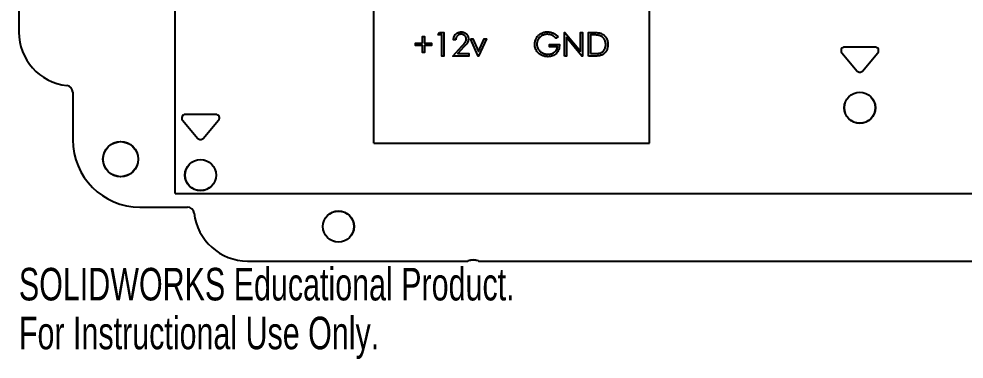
# Model space of a CAD drawing. Header units: millimetres. Extents: x -135 to 135, y -150 to 135.
# Drawn here: x -135 to 5.5, y -149.6 to -99.1 of the extents above; entities that cross this region are included whole.
import ezdxf

# ---------------------------------------------------------------- set-up
doc = ezdxf.new("R2010")
doc.units = ezdxf.units.MM
doc.styles.add('SLDTEXTSTYLE0', font='TXT', dxfattribs={"width": 0.7})

msp = doc.modelspace()

# ---------------------------------------------------------------- linework, layer by layer
at = {"color": 7, "linetype": 'Continuous', "lineweight": 25}
for p, q in [((-135, 101), (-135, -101)), ((-7.7, -103.25), (-12.3, -103.25)), ((-12.68, -104.07), (-10.38, -106.8)), ((-9.62, -106.8), (-7.32, -104.07)), ((-127, -109.94), (-127, -117)), ((-105.7, -113.25), (-110.3, -113.25)), ((-110.68, -114.07), (-108.38, -116.8)), ((-107.62, -116.8), (-105.32, -114.07)), ((-117, -127), (-109.94, -127)), ((-101, -135), (-68.26, -135)), ((-66.66, -135), (101, -135))]:
    msp.add_line(p, q, dxfattribs=at)
at = {"color": 7, "linetype": 'Continuous'}
for p, q in [((-111.75, -125), (-111.75, -1.5)), ((-82.25, -117.5), (-82.25, -72.5)), ((-41.25, -117.5), (-41.25, -72.5)), ((-82.25, -117.5), (-41.25, -117.5)), ((-111.75, -125), (111.75, -125))]:
    msp.add_line(p, q, dxfattribs=at)
at = {"color": 7, "linetype": 'Continuous', "flags": 128}
for points in [[(-72.47, -101.07), (-71.82, -101.07), (-71.82, -101.07), (-71.82, -104.57), (-71.82, -104.57), (-72.14, -104.57), (-72.14, -104.57), (-72.14, -101.43), (-72.14, -101.43), (-72.68, -101.43), (-72.68, -101.43), (-72.47, -101.07)], [(-70.07, -102.14), (-70.39, -102.14), (-70.39, -102.14), (-70.38, -102.02), (-70.36, -101.9), (-70.33, -101.79), (-70.3, -101.68), (-70.25, -101.58), (-70.19, -101.48), (-70.13, -101.39), (-70.05, -101.31), (-69.97, -101.23), (-69.88, -101.16), (-69.78, -101.11), (-69.69, -101.06), (-69.58, -101.02), (-69.48, -101), (-69.36, -100.98), (-69.25, -100.98), (-69.25, -100.98), (-69.13, -100.98), (-69.02, -101), (-68.92, -101.02), (-68.82, -101.06), (-68.73, -101.1), (-68.64, -101.15), (-68.56, -101.22), (-68.48, -101.29), (-68.41, -101.37), (-68.35, -101.45), (-68.3, -101.54), (-68.26, -101.63), (-68.23, -101.72), (-68.21, -101.82), (-68.19, -101.91), (-68.19, -102.02), (-68.19, -102.02), (-68.2, -102.16), (-68.23, -102.31), (-68.27, -102.44), (-68.33, -102.57), (-68.37, -102.64), (-68.42, -102.71), (-68.48, -102.79), (-68.55, -102.88), (-68.62, -102.97), (-68.71, -103.06), (-68.8, -103.17), (-68.9, -103.27), (-68.9, -103.27), (-69.77, -104.21), (-69.77, -104.21), (-68.14, -104.21), (-68.14, -104.21), (-68.14, -104.57), (-68.14, -104.57), (-70.52, -104.57), (-70.52, -104.57), (-69.17, -103.12), (-69.17, -103.12), (-69.07, -103.02), (-68.98, -102.92), (-68.9, -102.83), (-68.82, -102.75), (-68.76, -102.67), (-68.71, -102.6), (-68.66, -102.54), (-68.63, -102.48), (-68.57, -102.38), (-68.53, -102.27), (-68.51, -102.16), (-68.5, -102.05), (-68.5, -102.05), (-68.51, -101.98), (-68.52, -101.91), (-68.53, -101.84), (-68.56, -101.78), (-68.59, -101.72), (-68.63, -101.66), (-68.67, -101.6), (-68.72, -101.55), (-68.78, -101.5), (-68.84, -101.45), (-68.9, -101.42), (-68.97, -101.39), (-69.04, -101.37), (-69.11, -101.35), (-69.18, -101.34), (-69.26, -101.34), (-69.26, -101.34), (-69.34, -101.34), (-69.42, -101.35), (-69.5, -101.37), (-69.57, -101.39), (-69.64, -101.42), (-69.7, -101.46), (-69.76, -101.5), (-69.82, -101.55), (-69.87, -101.6), (-69.92, -101.67), (-69.96, -101.73), (-70, -101.8), (-70.02, -101.88), (-70.05, -101.96), (-70.06, -102.05), (-70.07, -102.14)], [(-54.86, -101.67), (-55.13, -101.92), (-55.13, -101.92), (-55.28, -101.79), (-55.44, -101.67), (-55.6, -101.57), (-55.77, -101.49), (-55.94, -101.42), (-56.11, -101.37), (-56.28, -101.35), (-56.45, -101.34), (-56.45, -101.34), (-56.55, -101.34), (-56.65, -101.35), (-56.75, -101.37), (-56.84, -101.39), (-56.94, -101.41), (-57.04, -101.45), (-57.13, -101.49), (-57.23, -101.54), (-57.32, -101.59), (-57.4, -101.65), (-57.48, -101.71), (-57.55, -101.77), (-57.62, -101.84), (-57.69, -101.92), (-57.75, -102), (-57.8, -102.08), (-57.85, -102.17), (-57.89, -102.25), (-57.92, -102.34), (-57.95, -102.43), (-57.97, -102.52), (-57.99, -102.61), (-58, -102.71), (-58, -102.8), (-58, -102.8), (-58, -102.9), (-57.99, -103), (-57.97, -103.09), (-57.95, -103.18), (-57.92, -103.28), (-57.88, -103.37), (-57.84, -103.46), (-57.79, -103.54), (-57.73, -103.63), (-57.67, -103.71), (-57.6, -103.79), (-57.53, -103.86), (-57.45, -103.93), (-57.37, -103.99), (-57.28, -104.04), (-57.18, -104.1), (-57.09, -104.14), (-56.99, -104.19), (-56.89, -104.22), (-56.78, -104.25), (-56.68, -104.27), (-56.57, -104.29), (-56.46, -104.3), (-56.34, -104.3), (-56.34, -104.3), (-56.21, -104.29), (-56.08, -104.28), (-55.95, -104.26), (-55.83, -104.22), (-55.72, -104.18), (-55.61, -104.13), (-55.51, -104.07), (-55.41, -104), (-55.32, -103.92), (-55.23, -103.84), (-55.16, -103.75), (-55.1, -103.66), (-55.05, -103.55), (-55.01, -103.45), (-54.97, -103.34), (-54.95, -103.22), (-54.95, -103.22), (-56.12, -103.22), (-56.12, -103.22), (-56.12, -102.86), (-56.12, -102.86), (-54.64, -102.86), (-54.64, -102.86), (-54.65, -103.06), (-54.67, -103.25), (-54.71, -103.43), (-54.76, -103.6), (-54.83, -103.76), (-54.91, -103.91), (-55, -104.05), (-55.11, -104.17), (-55.24, -104.29), (-55.37, -104.38), (-55.51, -104.47), (-55.66, -104.54), (-55.83, -104.59), (-56, -104.63), (-56.18, -104.65), (-56.37, -104.66), (-56.37, -104.66), (-56.49, -104.65), (-56.61, -104.65), (-56.72, -104.63), (-56.83, -104.62), (-56.93, -104.59), (-57.03, -104.56), (-57.13, -104.53), (-57.23, -104.49), (-57.32, -104.45), (-57.41, -104.4), (-57.5, -104.34), (-57.58, -104.29), (-57.66, -104.22), (-57.74, -104.15), (-57.82, -104.08), (-57.89, -104), (-57.89, -104), (-57.99, -103.87), (-58.08, -103.73), (-58.15, -103.59), (-58.21, -103.45), (-58.26, -103.3), (-58.29, -103.14), (-58.31, -102.98), (-58.32, -102.82), (-58.32, -102.82), (-58.31, -102.69), (-58.3, -102.57), (-58.28, -102.45), (-58.26, -102.34), (-58.22, -102.22), (-58.18, -102.11), (-58.13, -102), (-58.07, -101.89), (-58.01, -101.79), (-57.94, -101.69), (-57.86, -101.6), (-57.78, -101.51), (-57.69, -101.43), (-57.6, -101.35), (-57.5, -101.28), (-57.4, -101.22), (-57.29, -101.16), (-57.18, -101.11), (-57.06, -101.07), (-56.95, -101.04), (-56.82, -101.01), (-56.7, -100.99), (-56.57, -100.98), (-56.43, -100.98), (-56.43, -100.98), (-56.33, -100.98), (-56.22, -100.99), (-56.11, -101), (-56.01, -101.02), (-55.91, -101.04), (-55.81, -101.07), (-55.71, -101.1), (-55.61, -101.14), (-55.52, -101.19), (-55.42, -101.24), (-55.33, -101.29), (-55.23, -101.35), (-55.14, -101.42), (-55.05, -101.5), (-54.95, -101.58), (-54.86, -101.67)], [(-53.92, -104.57), (-53.92, -101.07), (-53.92, -101.07), (-53.85, -101.07), (-53.85, -101.07), (-51.54, -103.82), (-51.54, -103.82), (-51.54, -101.07), (-51.54, -101.07), (-51.23, -101.07), (-51.23, -101.07), (-51.23, -104.57), (-51.23, -104.57), (-51.3, -104.57), (-51.3, -104.57), (-53.61, -101.82), (-53.61, -101.82), (-53.61, -104.57), (-53.61, -104.57), (-53.92, -104.57)], [(-50.33, -104.57), (-50.33, -101.07), (-50.33, -101.07), (-49.62, -101.07), (-49.62, -101.07), (-49.44, -101.07), (-49.27, -101.08), (-49.11, -101.09), (-48.96, -101.1), (-48.83, -101.12), (-48.71, -101.14), (-48.61, -101.16), (-48.51, -101.19), (-48.51, -101.19), (-48.39, -101.24), (-48.28, -101.3), (-48.17, -101.36), (-48.07, -101.44), (-47.98, -101.52), (-47.89, -101.61), (-47.81, -101.71), (-47.74, -101.81), (-47.67, -101.93), (-47.62, -102.04), (-47.57, -102.17), (-47.53, -102.29), (-47.5, -102.43), (-47.48, -102.57), (-47.46, -102.71), (-47.46, -102.86), (-47.46, -102.86), (-47.46, -102.99), (-47.47, -103.12), (-47.49, -103.24), (-47.51, -103.36), (-47.54, -103.47), (-47.58, -103.58), (-47.63, -103.69), (-47.68, -103.79), (-47.74, -103.88), (-47.8, -103.97), (-47.86, -104.06), (-47.93, -104.13), (-48.01, -104.21), (-48.09, -104.27), (-48.17, -104.33), (-48.25, -104.38), (-48.35, -104.42), (-48.45, -104.46), (-48.56, -104.49), (-48.68, -104.52), (-48.81, -104.54), (-48.94, -104.56), (-49.09, -104.57), (-49.25, -104.57), (-49.25, -104.57), (-50.33, -104.57)], [(-75.01, -102.68), (-75.01, -101.65), (-75.01, -101.65), (-74.7, -101.65), (-74.7, -101.65), (-74.7, -102.68), (-74.7, -102.68), (-73.66, -102.68), (-73.66, -102.68), (-73.66, -103), (-73.66, -103), (-74.7, -103), (-74.7, -103), (-74.7, -104.03), (-74.7, -104.03), (-75.01, -104.03), (-75.01, -104.03), (-75.01, -103), (-75.01, -103), (-76.04, -103), (-76.04, -103), (-76.04, -102.68), (-76.04, -102.68), (-75.01, -102.68)], [(-67.88, -102.01), (-67.53, -102.01), (-67.53, -102.01), (-66.69, -103.87), (-66.69, -103.87), (-65.84, -102.01), (-65.84, -102.01), (-65.5, -102.01), (-65.5, -102.01), (-66.66, -104.57), (-66.66, -104.57), (-66.71, -104.57), (-66.71, -104.57), (-67.88, -102.01)], [(-50.02, -104.21), (-49.61, -104.21), (-49.61, -104.21), (-49.44, -104.21), (-49.28, -104.2), (-49.14, -104.2), (-49, -104.19), (-48.89, -104.17), (-48.78, -104.16), (-48.69, -104.14), (-48.61, -104.12), (-48.61, -104.12), (-48.52, -104.08), (-48.43, -104.04), (-48.34, -104), (-48.26, -103.94), (-48.19, -103.88), (-48.12, -103.82), (-48.06, -103.74), (-48, -103.66), (-47.94, -103.58), (-47.9, -103.49), (-47.86, -103.4), (-47.83, -103.3), (-47.8, -103.2), (-47.79, -103.09), (-47.78, -102.98), (-47.77, -102.86), (-47.77, -102.86), (-47.78, -102.74), (-47.79, -102.62), (-47.81, -102.51), (-47.83, -102.4), (-47.87, -102.29), (-47.91, -102.2), (-47.96, -102.1), (-48.02, -102.01), (-48.08, -101.92), (-48.15, -101.85), (-48.23, -101.78), (-48.31, -101.71), (-48.4, -101.65), (-48.49, -101.6), (-48.59, -101.56), (-48.69, -101.53), (-48.69, -101.53), (-48.78, -101.5), (-48.88, -101.48), (-49, -101.47), (-49.13, -101.45), (-49.27, -101.44), (-49.42, -101.43), (-49.59, -101.43), (-49.77, -101.43), (-49.77, -101.43), (-50.02, -101.43), (-50.02, -101.43), (-50.02, -104.21)]]:
    msp.add_lwpolyline(points, dxfattribs=at)
at = {"color": 7, "linetype": 'Continuous', "lineweight": 25}
for centre, radius in [((-10, -112.25), 2.32), ((-10, -112.25), 2.3), ((-119.88, -119.88), 2.62), ((-119.88, -119.88), 2.6), ((-108, -122.25), 2.33), ((-108, -122.25), 2.3), ((-87.5, -129.88), 2.32), ((-87.5, -129.88), 2.3)]:
    msp.add_circle(centre, radius, dxfattribs=at)
for centre, radius, start, end in [((-127, -101), 8, 180, 263.6206), ((-12.3, -103.75), 0.5, 90, 220.156), ((-7.7, -103.75), 0.5, 319.844, 90), ((-10, -106.47), 0.5, 220.156, 319.844), ((-128, -109.94), 1, 0, 83.6206), ((-110.3, -113.75), 0.5, 90, 220.156), ((-105.7, -113.75), 0.5, 319.844, 90), ((-117, -117), 10, 180, 270), ((-108, -116.47), 0.5, 220.156, 319.844), ((-109.94, -128), 1, 6.3794, 90), ((-101, -127), 8, 186.3794, 270), ((-67.46, -137.18), 2.33, 69.8864, 110.1136), ((-67.46, -137.18), 2.3, 71.6624, 108.3376)]:
    msp.add_arc(centre, radius, start, end, dxfattribs=at)
for points in [[(-68.19, -135), (-68.21, -135), (-68.24, -135), (-68.26, -135)], [(-66.66, -135), (-66.69, -135), (-66.71, -135), (-66.74, -135)]]:
    msp.add_open_spline(points, degree=3, dxfattribs=at)

# ---------------------------------------------------------------- texts
at = {"color": 7, "linetype": 'Continuous', "char_height": 4.8336, "attachment_point": 1, "style": 'SLDTEXTSTYLE0'}
for s, insert in [('SOLIDWORKS Educational Product.', (-135, -136.02)), ('For Instructional Use Only.', (-135, -143.27))]:
    msp.add_mtext(s, dxfattribs=dict(at, insert=insert))

doc.saveas('drawing.dxf')
